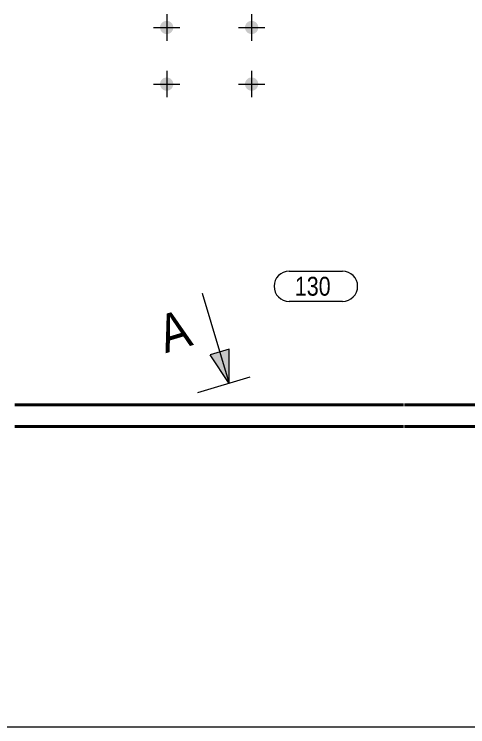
# Model space of a CAD drawing. Header units: millimetres. Extents: x 2 to 584, y 5 to 405.
# Drawn here: x 155.1 to 203.2, y 255.1 to 330.6 of the extents above; entities that cross this region are included whole.
import ezdxf

# ---------------------------------------------------------------- set-up
doc = ezdxf.new("R2010")
doc.units = ezdxf.units.MM
for name, color, linetype, lineweight in [('Boulon', 7, 'Continuous', 0), ('Cotation', 7, 'Continuous', 0), ('Couper', 6, 'Continuous', 0), ('Piece', 2, 'Continuous', 0), ('Repère pièce', 3, 'Continuous', 0)]:
    doc.layers.add(name, color=color, linetype=linetype, lineweight=lineweight)
doc.styles.add('ARIAL', font='ARIAL.TTF')
doc.styles.add('COMIC_SANS_MS', font='COMIC.TTF')

# ---------------------------------------------------------------- blocks, each defined once
blk = doc.blocks.new('*A2')
at = {"layer": 'Boulon'}
for points in [[(171.99, 329.173), (171.987, 329.139), (171.983, 329.105), (171.977, 329.071), (171.97, 329.037), (171.961, 329.004), (171.95, 328.972), (171.937, 328.939), (171.924, 328.908), (171.908, 328.877), (171.891, 328.847), (171.873, 328.818), (171.853, 328.79), (171.832, 328.763), (171.809, 328.737), (171.786, 328.712), (171.761, 328.689), (171.735, 328.666), (171.708, 328.645), (171.68, 328.625), (171.651, 328.607), (171.621, 328.59), (171.59, 328.575), (171.559, 328.561), (171.527, 328.548), (171.494, 328.537), (171.461, 328.528), (171.427, 328.521), (171.393, 328.515), (171.359, 328.511), (171.325, 328.508), (171.291, 328.507), (171.256, 328.508), (171.222, 328.511), (171.188, 328.515), (171.154, 328.521), (171.121, 328.528), (171.088, 328.537), (171.055, 328.548), (171.023, 328.561), (170.991, 328.575), (170.961, 328.59), (170.931, 328.607), (170.902, 328.625), (170.874, 328.645), (170.847, 328.666), (170.821, 328.689), (170.796, 328.712), (170.772, 328.737), (170.75, 328.763), (170.728, 328.79), (170.709, 328.818), (170.69, 328.847), (170.673, 328.877), (170.658, 328.908), (170.644, 328.939), (170.632, 328.972), (170.621, 329.004), (170.612, 329.037), (170.604, 329.071), (170.598, 329.105), (170.594, 329.139), (170.592, 329.173), (170.591, 329.207), (170.592, 329.242), (170.594, 329.276), (170.598, 329.31), (170.604, 329.344), (170.612, 329.377), (170.621, 329.411), (170.632, 329.443), (170.644, 329.475), (170.658, 329.507), (170.673, 329.537), (170.69, 329.567), (170.709, 329.596), (170.728, 329.624), (170.75, 329.651), (170.772, 329.677), (170.796, 329.702), (170.821, 329.726), (170.847, 329.748), (170.874, 329.77), (170.902, 329.789), (170.931, 329.808), (170.961, 329.825), (170.991, 329.84), (171.023, 329.854), (171.055, 329.866), (171.088, 329.877), (171.121, 329.886), (171.154, 329.894), (171.188, 329.9), (171.222, 329.904), (171.256, 329.906), (171.291, 329.907), (171.325, 329.906), (171.359, 329.904), (171.393, 329.9), (171.427, 329.894), (171.461, 329.886), (171.494, 329.877), (171.527, 329.866), (171.559, 329.854), (171.59, 329.84), (171.621, 329.825), (171.651, 329.808), (171.68, 329.789), (171.708, 329.77), (171.735, 329.748), (171.761, 329.726), (171.786, 329.702), (171.809, 329.677), (171.832, 329.651), (171.853, 329.624), (171.873, 329.596), (171.891, 329.567), (171.908, 329.537), (171.924, 329.507), (171.937, 329.475), (171.95, 329.443), (171.961, 329.411), (171.97, 329.377), (171.977, 329.344), (171.983, 329.31), (171.987, 329.276), (171.99, 329.242), (171.991, 329.207)], [(171.99, 323.173), (171.987, 323.139), (171.983, 323.105), (171.977, 323.071), (171.97, 323.037), (171.961, 323.004), (171.95, 322.972), (171.937, 322.939), (171.924, 322.908), (171.908, 322.877), (171.891, 322.847), (171.873, 322.818), (171.853, 322.79), (171.832, 322.763), (171.809, 322.737), (171.786, 322.712), (171.761, 322.689), (171.735, 322.666), (171.708, 322.645), (171.68, 322.625), (171.651, 322.607), (171.621, 322.59), (171.59, 322.575), (171.559, 322.561), (171.527, 322.548), (171.494, 322.537), (171.461, 322.528), (171.427, 322.521), (171.393, 322.515), (171.359, 322.511), (171.325, 322.508), (171.291, 322.507), (171.256, 322.508), (171.222, 322.511), (171.188, 322.515), (171.154, 322.521), (171.121, 322.528), (171.088, 322.537), (171.055, 322.548), (171.023, 322.561), (170.991, 322.575), (170.961, 322.59), (170.931, 322.607), (170.902, 322.625), (170.874, 322.645), (170.847, 322.666), (170.821, 322.689), (170.796, 322.712), (170.772, 322.737), (170.75, 322.763), (170.728, 322.79), (170.709, 322.818), (170.69, 322.847), (170.673, 322.877), (170.658, 322.908), (170.644, 322.939), (170.632, 322.972), (170.621, 323.004), (170.612, 323.037), (170.604, 323.071), (170.598, 323.105), (170.594, 323.139), (170.592, 323.173), (170.591, 323.207), (170.592, 323.242), (170.594, 323.276), (170.598, 323.31), (170.604, 323.344), (170.612, 323.377), (170.621, 323.411), (170.632, 323.443), (170.644, 323.475), (170.658, 323.507), (170.673, 323.537), (170.69, 323.567), (170.709, 323.596), (170.728, 323.624), (170.75, 323.651), (170.772, 323.677), (170.796, 323.702), (170.821, 323.726), (170.847, 323.748), (170.874, 323.77), (170.902, 323.789), (170.931, 323.808), (170.961, 323.825), (170.991, 323.84), (171.023, 323.854), (171.055, 323.866), (171.088, 323.877), (171.121, 323.886), (171.154, 323.894), (171.188, 323.9), (171.222, 323.904), (171.256, 323.906), (171.291, 323.907), (171.325, 323.906), (171.359, 323.904), (171.393, 323.9), (171.427, 323.894), (171.461, 323.886), (171.494, 323.877), (171.527, 323.866), (171.559, 323.854), (171.59, 323.84), (171.621, 323.825), (171.651, 323.808), (171.68, 323.789), (171.708, 323.77), (171.735, 323.748), (171.761, 323.726), (171.786, 323.702), (171.809, 323.677), (171.832, 323.651), (171.853, 323.624), (171.873, 323.596), (171.891, 323.567), (171.908, 323.537), (171.924, 323.507), (171.937, 323.475), (171.95, 323.443), (171.961, 323.411), (171.97, 323.377), (171.977, 323.344), (171.983, 323.31), (171.987, 323.276), (171.99, 323.242), (171.991, 323.207)]]:
    blk.add_hatch(color=256, dxfattribs=at).paths.add_polyline_path(points, flags=17)
at = {"layer": 'Boulon', "linetype": 'Continuous', "lineweight": 0}
for p, q in [((171.291, 330.607), (171.291, 327.807)), ((169.891, 329.207), (172.691, 329.207)), ((171.291, 324.607), (171.291, 321.807)), ((169.891, 323.207), (172.691, 323.207))]:
    blk.add_line(p, q, dxfattribs=at)
blk = doc.blocks.new('*A3')
at = {"layer": 'Boulon'}
for points in [[(180.99, 329.173), (180.987, 329.139), (180.983, 329.105), (180.977, 329.071), (180.97, 329.037), (180.961, 329.004), (180.95, 328.972), (180.937, 328.939), (180.924, 328.908), (180.908, 328.877), (180.891, 328.847), (180.873, 328.818), (180.853, 328.79), (180.832, 328.763), (180.809, 328.737), (180.786, 328.712), (180.761, 328.689), (180.735, 328.666), (180.708, 328.645), (180.68, 328.625), (180.651, 328.607), (180.621, 328.59), (180.59, 328.575), (180.559, 328.561), (180.527, 328.548), (180.494, 328.537), (180.461, 328.528), (180.427, 328.521), (180.393, 328.515), (180.359, 328.511), (180.325, 328.508), (180.291, 328.507), (180.256, 328.508), (180.222, 328.511), (180.188, 328.515), (180.154, 328.521), (180.121, 328.528), (180.088, 328.537), (180.055, 328.548), (180.023, 328.561), (179.991, 328.575), (179.961, 328.59), (179.931, 328.607), (179.902, 328.625), (179.874, 328.645), (179.847, 328.666), (179.821, 328.689), (179.796, 328.712), (179.772, 328.737), (179.75, 328.763), (179.728, 328.79), (179.709, 328.818), (179.69, 328.847), (179.673, 328.877), (179.658, 328.908), (179.644, 328.939), (179.632, 328.972), (179.621, 329.004), (179.612, 329.037), (179.604, 329.071), (179.598, 329.105), (179.594, 329.139), (179.592, 329.173), (179.591, 329.207), (179.592, 329.242), (179.594, 329.276), (179.598, 329.31), (179.604, 329.344), (179.612, 329.377), (179.621, 329.411), (179.632, 329.443), (179.644, 329.475), (179.658, 329.507), (179.673, 329.537), (179.69, 329.567), (179.709, 329.596), (179.728, 329.624), (179.75, 329.651), (179.772, 329.677), (179.796, 329.702), (179.821, 329.726), (179.847, 329.748), (179.874, 329.77), (179.902, 329.789), (179.931, 329.808), (179.961, 329.825), (179.991, 329.84), (180.023, 329.854), (180.055, 329.866), (180.088, 329.877), (180.121, 329.886), (180.154, 329.894), (180.188, 329.9), (180.222, 329.904), (180.256, 329.906), (180.291, 329.907), (180.325, 329.906), (180.359, 329.904), (180.393, 329.9), (180.427, 329.894), (180.461, 329.886), (180.494, 329.877), (180.527, 329.866), (180.559, 329.854), (180.59, 329.84), (180.621, 329.825), (180.651, 329.808), (180.68, 329.789), (180.708, 329.77), (180.735, 329.748), (180.761, 329.726), (180.786, 329.702), (180.809, 329.677), (180.832, 329.651), (180.853, 329.624), (180.873, 329.596), (180.891, 329.567), (180.908, 329.537), (180.924, 329.507), (180.937, 329.475), (180.95, 329.443), (180.961, 329.411), (180.97, 329.377), (180.977, 329.344), (180.983, 329.31), (180.987, 329.276), (180.99, 329.242), (180.991, 329.207)], [(180.99, 323.173), (180.987, 323.139), (180.983, 323.105), (180.977, 323.071), (180.97, 323.037), (180.961, 323.004), (180.95, 322.972), (180.937, 322.939), (180.924, 322.908), (180.908, 322.877), (180.891, 322.847), (180.873, 322.818), (180.853, 322.79), (180.832, 322.763), (180.809, 322.737), (180.786, 322.712), (180.761, 322.689), (180.735, 322.666), (180.708, 322.645), (180.68, 322.625), (180.651, 322.607), (180.621, 322.59), (180.59, 322.575), (180.559, 322.561), (180.527, 322.548), (180.494, 322.537), (180.461, 322.528), (180.427, 322.521), (180.393, 322.515), (180.359, 322.511), (180.325, 322.508), (180.291, 322.507), (180.256, 322.508), (180.222, 322.511), (180.188, 322.515), (180.154, 322.521), (180.121, 322.528), (180.088, 322.537), (180.055, 322.548), (180.023, 322.561), (179.991, 322.575), (179.961, 322.59), (179.931, 322.607), (179.902, 322.625), (179.874, 322.645), (179.847, 322.666), (179.821, 322.689), (179.796, 322.712), (179.772, 322.737), (179.75, 322.763), (179.728, 322.79), (179.709, 322.818), (179.69, 322.847), (179.673, 322.877), (179.658, 322.908), (179.644, 322.939), (179.632, 322.972), (179.621, 323.004), (179.612, 323.037), (179.604, 323.071), (179.598, 323.105), (179.594, 323.139), (179.592, 323.173), (179.591, 323.207), (179.592, 323.242), (179.594, 323.276), (179.598, 323.31), (179.604, 323.344), (179.612, 323.377), (179.621, 323.411), (179.632, 323.443), (179.644, 323.475), (179.658, 323.507), (179.673, 323.537), (179.69, 323.567), (179.709, 323.596), (179.728, 323.624), (179.75, 323.651), (179.772, 323.677), (179.796, 323.702), (179.821, 323.726), (179.847, 323.748), (179.874, 323.77), (179.902, 323.789), (179.931, 323.808), (179.961, 323.825), (179.991, 323.84), (180.023, 323.854), (180.055, 323.866), (180.088, 323.877), (180.121, 323.886), (180.154, 323.894), (180.188, 323.9), (180.222, 323.904), (180.256, 323.906), (180.291, 323.907), (180.325, 323.906), (180.359, 323.904), (180.393, 323.9), (180.427, 323.894), (180.461, 323.886), (180.494, 323.877), (180.527, 323.866), (180.559, 323.854), (180.59, 323.84), (180.621, 323.825), (180.651, 323.808), (180.68, 323.789), (180.708, 323.77), (180.735, 323.748), (180.761, 323.726), (180.786, 323.702), (180.809, 323.677), (180.832, 323.651), (180.853, 323.624), (180.873, 323.596), (180.891, 323.567), (180.908, 323.537), (180.924, 323.507), (180.937, 323.475), (180.95, 323.443), (180.961, 323.411), (180.97, 323.377), (180.977, 323.344), (180.983, 323.31), (180.987, 323.276), (180.99, 323.242), (180.991, 323.207)]]:
    blk.add_hatch(color=256, dxfattribs=at).paths.add_polyline_path(points, flags=17)
at = {"layer": 'Boulon', "linetype": 'Continuous', "lineweight": 0}
for p, q in [((180.291, 330.607), (180.291, 327.807)), ((178.891, 329.207), (181.691, 329.207)), ((180.291, 324.607), (180.291, 321.807)), ((178.891, 323.207), (181.691, 323.207))]:
    blk.add_line(p, q, dxfattribs=at)
blk = doc.blocks.new('*A19')
at = {"layer": 'Piece', "color": 2, "linetype": 'Continuous', "lineweight": 40}
for p, q in [((196.387693, 289.207446), (155.193762, 289.207446)), ((231.920548, 289.207446), (196.487693, 289.207446)), ((155.193762, 286.907446), (196.387693, 286.907446)), ((196.487693, 286.907446), (231.920548, 286.907446))]:
    blk.add_line(p, q, dxfattribs=at)
blk = doc.blocks.new('*A81')
at = {"layer": 'Couper'}
blk.add_hatch(color=256, dxfattribs=at).paths.add_polyline_path([(177.919, 295.13), (177.919, 291.476), (175.908, 294.527)], flags=17)
at = {"layer": 'Couper', "linetype": 'Continuous', "lineweight": 0}
for p, q in [((175.046, 301.054), (175.046, 301.054)), ((175.046, 301.054), (177.919, 291.476)), ((177.919, 295.13), (175.908, 294.527)), ((177.919, 291.476), (175.908, 294.527)), ((177.919, 291.476), (177.919, 295.13)), ((180.098, 292.13), (174.567, 290.47))]:
    blk.add_line(p, q, dxfattribs=at)
at = {"layer": 'Couper', "style": 'ARIAL', "width": 0.85}
blk.add_text('A', height=4, rotation=16.70172, dxfattribs=at).set_placement((171.158, 294.668))
blk = doc.blocks.new('*A86')
at = {"layer": 'Repère pièce', "linetype": 'Continuous', "lineweight": 0}
for p, q in [((184.264383, 303.381363), (189.920438, 303.381363)), ((189.920438, 300.181363), (184.264383, 300.181363))]:
    blk.add_line(p, q, dxfattribs=at)
for centre, start, end in [((184.264383, 301.781363), 90, 270), ((189.920438, 301.781363), 270, 90)]:
    blk.add_arc(centre, 1.6, start, end, dxfattribs=at)
at = {"layer": 'Repère pièce', "style": 'COMIC_SANS_MS', "width": 0.85}
blk.add_text('130', height=2, dxfattribs=at).set_placement((184.864383, 300.781363))
blk = doc.blocks.new('*A97')
at = {"layer": 'Cotation', "linetype": 'Continuous', "lineweight": 0}
blk.add_line((109.727, 255.098), (330.808, 255.098), dxfattribs=at)

msp = doc.modelspace()

# ---------------------------------------------------------------- block references
at = {"lineweight": 0}
for name in ['*A19', '*A2', '*A3', '*A86', '*A81', '*A97']:
    msp.add_blockref(name, (0, 0), dxfattribs=at)

doc.saveas('drawing.dxf')
